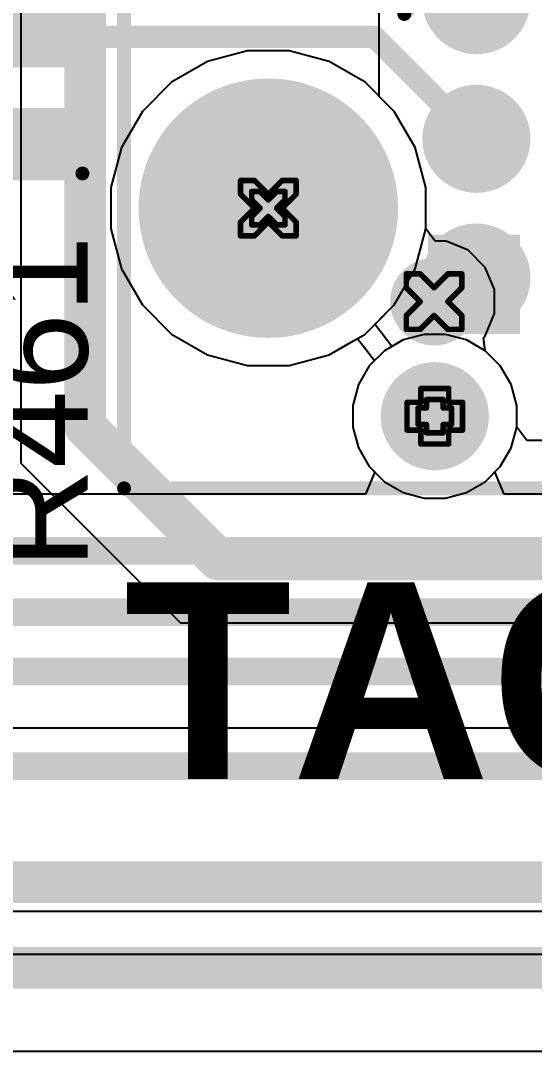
# Model space of a CAD drawing. Header units: inches. Extents: x 0 to 5379, y 0 to 5429.
# Drawn here: x 85.64 to 90.34, y 108.51 to 117.95 of the extents above; entities that cross this region are included whole.
import ezdxf

# ---------------------------------------------------------------- set-up
doc = ezdxf.new("R2010")
doc.units = ezdxf.units.IN
for name, color, linetype in [('Bottom Layer', 5, 'Continuous'), ('Bottom Solder', 6, 'Continuous'), ('Drill Drawing', 1, 'Continuous'), ('GND01', 16, 'Continuous'), ('GND02', 76, 'Continuous'), ('Pad Holes', 156, 'Continuous'), ('PWR', 156, 'Continuous'), ('SIG 01', 90, 'Continuous'), ('Top Layer', 1, 'Continuous'), ('Top Overlay', 2, 'Continuous'), ('Top Paste', 8, 'Continuous'), ('Top Solder', 216, 'Continuous'), ('Via Holes', 16, 'Continuous')]:
    doc.layers.add(name, color=color, linetype=linetype)
doc.styles.add('Arial', font='', dxfattribs={"height": 0.2})
doc.styles.add('Arial_Bold', font='', dxfattribs={"height": 0.2})
doc.styles.get('Arial').set_extended_font_data('Arial')
doc.styles.get('Arial_Bold').set_extended_font_data('Arial', bold=True)

# ---------------------------------------------------------------- blocks, each defined once
blk = doc.blocks.new('R___0402_311')
at = {"layer": 'Top Layer'}
for points in [[(-0.6985, -0.3175), (-0.6985, 0.3175), (-0.2413, 0.3175), (-0.2413, -0.3175)], [(0.2413, -0.3175), (0.2413, 0.3175), (0.6985, 0.3175), (0.6985, -0.3175)]]:
    blk.add_hatch(color=1, dxfattribs=at).paths.add_polyline_path(points)
at = {"layer": 'Top Paste'}
for points in [[(-0.6985, -0.3175), (-0.6985, 0.3175), (-0.2413, 0.3175), (-0.2413, -0.3175)], [(0.2413, -0.3175), (0.2413, 0.3175), (0.6985, 0.3175), (0.6985, -0.3175)]]:
    blk.add_hatch(color=8, dxfattribs=at).paths.add_polyline_path(points)
at = {"layer": 'Top Solder'}
for points in [[(-0.7535, -0.3725), (-0.7535, 0.3725), (-0.1863, 0.3725), (-0.1863, -0.3725)], [(0.1863, -0.3725), (0.1863, 0.3725), (0.7535, 0.3725), (0.7535, -0.3725)]]:
    blk.add_hatch(color=216, dxfattribs=at).paths.add_polyline_path(points)
at = {"layer": 'Top Overlay'}
for points in [[(0.7874, 0.4064, 0.127, 0.127, 0), (-0.7874, 0.4064, 0.127, 0.127, 0)], [(-0.7874, -0.4064, 0.127, 0.127, 0), (-0.7874, 0.4064, 0.127, 0.127, 0)], [(0.7874, -0.4064, 0.127, 0.127, 0), (0.7874, 0.4064, 0.127, 0.127, 0)], [(0.7874, -0.4064, 0.127, 0.127, 0), (-0.7874, -0.4064, 0.127, 0.127, 0)], [(0.8128, -0.4318, 0.00323, 0.00323, 0), (-0.8128, -0.4318, 0.00323, 0.00323, 0)]]:
    blk.add_lwpolyline(points, format="xyseb", dxfattribs=at)
for points in [[(-0.8191, 0.4064, 0.0635, 0.0635, 1), (-0.7556, 0.4064, 0.0635, 0.0635, 1)], [(-0.8191, 0.4064, 0.0635, 0.0635, 1), (-0.7556, 0.4064, 0.0635, 0.0635, 1)], [(0.7556, 0.4064, 0.0635, 0.0635, 1), (0.8191, 0.4064, 0.0635, 0.0635, 1)], [(0.7556, 0.4064, 0.0635, 0.0635, 1), (0.8191, 0.4064, 0.0635, 0.0635, 1)], [(-0.8191, -0.4064, 0.0635, 0.0635, 1), (-0.7556, -0.4064, 0.0635, 0.0635, 1)], [(-0.8191, -0.4064, 0.0635, 0.0635, 1), (-0.7556, -0.4064, 0.0635, 0.0635, 1)], [(0.7556, -0.4064, 0.0635, 0.0635, 1), (0.8191, -0.4064, 0.0635, 0.0635, 1)], [(0.7556, -0.4064, 0.0635, 0.0635, 1), (0.8191, -0.4064, 0.0635, 0.0635, 1)], [(-0.8136, -0.4318, 0.00161, 0.00161, 1), (-0.812, -0.4318, 0.00161, 0.00161, 1)], [(0.812, -0.4318, 0.00161, 0.00161, 1), (0.8136, -0.4318, 0.00161, 0.00161, 1)]]:
    blk.add_lwpolyline(points, format="xyseb", close=True, dxfattribs=at)
blk = doc.blocks.new('TC2030_IDC__800')
at = {"layer": 'Bottom Solder'}
h = blk.add_hatch(color=6, dxfattribs=at)
edge = h.paths.add_edge_path()
edge.add_arc((-2.54, 2.54), 0.1016, 0, 360)
h = blk.add_hatch(color=6, dxfattribs=at)
edge = h.paths.add_edge_path()
edge.add_arc((0.635, 2.54), 0.1016, 0, 360)
h = blk.add_hatch(color=6, dxfattribs=at)
edge = h.paths.add_edge_path()
edge.add_arc((2.54, 1.016), 0.1016, 0, 360)
h = blk.add_hatch(color=6, dxfattribs=at)
edge = h.paths.add_edge_path()
edge.add_arc((-2.54, 0), 0.1016, 0, 360)
h = blk.add_hatch(color=6, dxfattribs=at)
edge = h.paths.add_edge_path()
edge.add_arc((2.54, -1.016), 0.1016, 0, 360)
h = blk.add_hatch(color=6, dxfattribs=at)
edge = h.paths.add_edge_path()
edge.add_arc((-2.54, -2.54), 0.1016, 0, 360)
h = blk.add_hatch(color=6, dxfattribs=at)
edge = h.paths.add_edge_path()
edge.add_arc((0.635, -2.54), 0.1016, 0, 360)
at = {"layer": 'Pad Holes'}
h = blk.add_hatch(color=7, dxfattribs=at)
edge = h.paths.add_edge_path()
edge.add_arc((-2.54, 2.54), 1.1875, 0, 360)
h = blk.add_hatch(color=7, dxfattribs=at)
edge = h.paths.add_edge_path()
edge.add_arc((0.635, 2.54), 1.1875, 0, 360)
h = blk.add_hatch(color=7, dxfattribs=at)
edge = h.paths.add_edge_path()
edge.add_arc((2.54, 1.016), 0.4955, 0, 360)
h = blk.add_hatch(color=7, dxfattribs=at)
edge = h.paths.add_edge_path()
edge.add_arc((-2.54, 0), 0.4955, 0, 360)
h = blk.add_hatch(color=7, dxfattribs=at)
edge = h.paths.add_edge_path()
edge.add_arc((2.54, -1.016), 0.4955, 0, 360)
h = blk.add_hatch(color=7, dxfattribs=at)
edge = h.paths.add_edge_path()
edge.add_arc((-2.54, -2.54), 1.1875, 0, 360)
h = blk.add_hatch(color=7, dxfattribs=at)
edge = h.paths.add_edge_path()
edge.add_arc((0.635, -2.54), 1.1875, 0, 360)
at = {"layer": 'Top Layer'}
h = blk.add_hatch(color=1, dxfattribs=at)
edge = h.paths.add_edge_path()
edge.add_arc((-1.27, 0.635), 0.3935, 0, 360)
h = blk.add_hatch(color=1, dxfattribs=at)
edge = h.paths.add_edge_path()
edge.add_arc((0, 0.635), 0.3935, 0, 360)
h = blk.add_hatch(color=1, dxfattribs=at)
edge = h.paths.add_edge_path()
edge.add_arc((1.27, 0.635), 0.3935, 0, 360)
h = blk.add_hatch(color=1, dxfattribs=at)
edge = h.paths.add_edge_path()
edge.add_arc((-1.27, -0.635), 0.3935, 0, 360)
h = blk.add_hatch(color=1, dxfattribs=at)
edge = h.paths.add_edge_path()
edge.add_arc((-1.27, -0.635), 0.3935, 0, 360)
h = blk.add_hatch(color=1, dxfattribs=at)
edge = h.paths.add_edge_path()
edge.add_arc((0, -0.635), 0.3935, 0, 360)
h = blk.add_hatch(color=1, dxfattribs=at)
edge = h.paths.add_edge_path()
edge.add_arc((1.27, -0.635), 0.3935, 0, 360)
at = {"layer": 'Top Paste'}
h = blk.add_hatch(color=8, dxfattribs=at)
edge = h.paths.add_edge_path()
edge.add_arc((-1.27, 0.635), 0.3935, 0, 360)
h = blk.add_hatch(color=8, dxfattribs=at)
edge = h.paths.add_edge_path()
edge.add_arc((0, 0.635), 0.3935, 0, 360)
h = blk.add_hatch(color=8, dxfattribs=at)
edge = h.paths.add_edge_path()
edge.add_arc((1.27, 0.635), 0.3935, 0, 360)
h = blk.add_hatch(color=8, dxfattribs=at)
edge = h.paths.add_edge_path()
edge.add_arc((-1.27, -0.635), 0.3935, 0, 360)
h = blk.add_hatch(color=8, dxfattribs=at)
edge = h.paths.add_edge_path()
edge.add_arc((-1.27, -0.635), 0.3935, 0, 360)
h = blk.add_hatch(color=8, dxfattribs=at)
edge = h.paths.add_edge_path()
edge.add_arc((0, -0.635), 0.3935, 0, 360)
h = blk.add_hatch(color=8, dxfattribs=at)
edge = h.paths.add_edge_path()
edge.add_arc((1.27, -0.635), 0.3935, 0, 360)
at = {"layer": 'Top Solder'}
h = blk.add_hatch(color=216, dxfattribs=at)
edge = h.paths.add_edge_path()
edge.add_arc((-2.54, 2.54), 0.1016, 0, 360)
h = blk.add_hatch(color=216, dxfattribs=at)
edge = h.paths.add_edge_path()
edge.add_arc((0.635, 2.54), 0.1016, 0, 360)
h = blk.add_hatch(color=216, dxfattribs=at)
edge = h.paths.add_edge_path()
edge.add_arc((-1.27, 0.635), 0.4951, 0, 360)
h = blk.add_hatch(color=216, dxfattribs=at)
edge = h.paths.add_edge_path()
edge.add_arc((0, 0.635), 0.4951, 0, 360)
h = blk.add_hatch(color=216, dxfattribs=at)
edge = h.paths.add_edge_path()
edge.add_arc((1.27, 0.635), 0.4951, 0, 360)
h = blk.add_hatch(color=216, dxfattribs=at)
edge = h.paths.add_edge_path()
edge.add_arc((2.54, 1.016), 0.1016, 0, 360)
h = blk.add_hatch(color=216, dxfattribs=at)
edge = h.paths.add_edge_path()
edge.add_arc((-2.54, 0), 0.1016, 0, 360)
h = blk.add_hatch(color=216, dxfattribs=at)
edge = h.paths.add_edge_path()
edge.add_arc((-1.27, -0.635), 0.4951, 0, 360)
h = blk.add_hatch(color=216, dxfattribs=at)
edge = h.paths.add_edge_path()
edge.add_arc((-1.27, -0.635), 0.4951, 0, 360)
h = blk.add_hatch(color=216, dxfattribs=at)
edge = h.paths.add_edge_path()
edge.add_arc((0, -0.635), 0.4951, 0, 360)
h = blk.add_hatch(color=216, dxfattribs=at)
edge = h.paths.add_edge_path()
edge.add_arc((1.27, -0.635), 0.4951, 0, 360)
h = blk.add_hatch(color=216, dxfattribs=at)
edge = h.paths.add_edge_path()
edge.add_arc((2.54, -1.016), 0.1016, 0, 360)
h = blk.add_hatch(color=216, dxfattribs=at)
edge = h.paths.add_edge_path()
edge.add_arc((-2.54, -2.54), 0.1016, 0, 360)
h = blk.add_hatch(color=216, dxfattribs=at)
edge = h.paths.add_edge_path()
edge.add_arc((0.635, -2.54), 0.1016, 0, 360)
at = {"layer": 'Top Overlay'}
for points in [[(3.2004, 3.8608, 0.127, 0.127, 0), (-3.8608, 3.8608, 0.127, 0.127, 0)], [(-3.8608, -3.8608, 0.127, 0.127, 0), (-3.8608, 3.8608, 0.127, 0.127, 0)], [(3.2004, -3.8608, 0.127, 0.127, 0), (3.2004, 3.8608, 0.127, 0.127, 0)], [(-1.397, -1.2954, 0.127, 0.127, 0), (-1.27, -1.1684, 0.127, 0.127, 0)], [(-1.143, -1.2954, 0.127, 0.127, 0), (-1.27, -1.1684, 0.127, 0.127, 0)], [(-1.143, -1.2954, 0.127, 0.127, 0), (-1.397, -1.2954, 0.127, 0.127, 0)], [(3.2004, -3.8608, 0.127, 0.127, 0), (-3.8608, -3.8608, 0.127, 0.127, 0)]]:
    blk.add_lwpolyline(points, format="xyseb", dxfattribs=at)
for points in [[(-3.89255, 3.8608, 0.0635, 0.0635, 1), (-3.82905, 3.8608, 0.0635, 0.0635, 1)], [(-3.89255, 3.8608, 0.0635, 0.0635, 1), (-3.82905, 3.8608, 0.0635, 0.0635, 1)], [(3.16865, 3.8608, 0.0635, 0.0635, 1), (3.23215, 3.8608, 0.0635, 0.0635, 1)], [(3.16865, 3.8608, 0.0635, 0.0635, 1), (3.23215, 3.8608, 0.0635, 0.0635, 1)], [(-1.30175, -1.1684, 0.0635, 0.0635, 1), (-1.23825, -1.1684, 0.0635, 0.0635, 1)], [(-1.30175, -1.1684, 0.0635, 0.0635, 1), (-1.23825, -1.1684, 0.0635, 0.0635, 1)], [(-1.42875, -1.2954, 0.0635, 0.0635, 1), (-1.36525, -1.2954, 0.0635, 0.0635, 1)], [(-1.42875, -1.2954, 0.0635, 0.0635, 1), (-1.36525, -1.2954, 0.0635, 0.0635, 1)], [(-1.17475, -1.2954, 0.0635, 0.0635, 1), (-1.11125, -1.2954, 0.0635, 0.0635, 1)], [(-1.17475, -1.2954, 0.0635, 0.0635, 1), (-1.11125, -1.2954, 0.0635, 0.0635, 1)], [(-3.89255, -3.8608, 0.0635, 0.0635, 1), (-3.82905, -3.8608, 0.0635, 0.0635, 1)], [(-3.89255, -3.8608, 0.0635, 0.0635, 1), (-3.82905, -3.8608, 0.0635, 0.0635, 1)], [(3.16865, -3.8608, 0.0635, 0.0635, 1), (3.23215, -3.8608, 0.0635, 0.0635, 1)], [(3.16865, -3.8608, 0.0635, 0.0635, 1), (3.23215, -3.8608, 0.0635, 0.0635, 1)]]:
    blk.add_lwpolyline(points, format="xyseb", close=True, dxfattribs=at)

msp = doc.modelspace()

# ---------------------------------------------------------------- hatches: boundary and pattern name
at = {"layer": 'Bottom Layer'}
h = msp.add_hatch(color=5, dxfattribs=at)
edge = h.paths.add_edge_path()
edge.add_arc((89.4261, 115.3777), 0.3, 0, 360)
at = {"layer": 'Bottom Solder'}
h = msp.add_hatch(color=6, dxfattribs=at)
edge = h.paths.add_edge_path()
edge.add_arc((89.4261, 115.3777), 0.4016, 0, 360)
at = {"layer": 'GND01'}
h = msp.add_hatch(color=16, dxfattribs=at)
edge = h.paths.add_edge_path()
edge.add_arc((89.4261, 115.3777), 0.3, 0, 360)
at = {"layer": 'GND02'}
h = msp.add_hatch(color=76, dxfattribs=at)
edge = h.paths.add_edge_path()
edge.add_arc((89.4261, 115.3777), 0.3, 0, 360)
at = {"layer": 'PWR'}
h = msp.add_hatch(color=156, dxfattribs=at)
edge = h.paths.add_edge_path()
edge.add_arc((89.4261, 115.3777), 0.3, 0, 360)
at = {"layer": 'SIG 01'}
h = msp.add_hatch(color=90, dxfattribs=at)
edge = h.paths.add_edge_path()
edge.add_arc((89.4261, 115.3777), 0.3, 0, 360)
at = {"layer": 'Top Layer'}
msp.add_hatch(color=1, dxfattribs=at).paths.add_polyline_path([(90.2135, 115.9918), (89.3707, 115.9918), (89.3707, 115.0824), (90.2135, 115.0824)])
h = msp.add_hatch(color=1, dxfattribs=at)
edge = h.paths.add_edge_path()
edge.add_arc((89.4261, 115.3777), 0.3, 0, 360)
at = {"layer": 'Top Solder'}
h = msp.add_hatch(color=216, dxfattribs=at)
edge = h.paths.add_edge_path()
edge.add_arc((89.4261, 115.3777), 0.4016, 0, 360)
at = {"layer": 'Via Holes'}
h = msp.add_hatch(color=7, dxfattribs=at)
edge = h.paths.add_edge_path()
edge.add_arc((89.4261, 115.3777), 0.15, 0, 360)

# ---------------------------------------------------------------- linework, layer by layer
at = {"layer": 'Bottom Layer'}
for p, q in [((87.7195, 117.6748), (87.3529, 117.5765)), ((88.099, 117.6748), (87.7195, 117.6748)), ((88.4656, 117.5765), (88.099, 117.6748)), ((87.3529, 117.5765), (87.0241, 117.3867)), ((88.7943, 117.3867), (88.4656, 117.5765)), ((87.0241, 117.3867), (86.7558, 117.1184)), ((89.0627, 117.1184), (88.7943, 117.3867)), ((86.7558, 117.1184), (86.566, 116.7897)), ((89.2525, 116.7897), (89.0627, 117.1184)), ((86.566, 116.7897), (86.4677, 116.423)), ((89.3507, 116.423), (89.2525, 116.7897)), ((86.4677, 116.423), (86.4677, 116.0435)), ((89.3507, 116.0435), (89.3507, 116.423)), ((86.4677, 116.0435), (86.566, 115.6769)), ((89.2525, 115.6769), (89.3507, 116.0435)), ((86.566, 115.6769), (86.7558, 115.3482)), ((89.0627, 115.3482), (89.2525, 115.6769)), ((86.7558, 115.3482), (87.0241, 115.0798)), ((88.7943, 115.0798), (89.0627, 115.3482)), ((87.0241, 115.0798), (87.3529, 114.89)), ((88.4656, 114.89), (88.7943, 115.0798)), ((89.3346, 115.0778), (89.144, 115.0267)), ((89.5319, 115.0778), (89.3346, 115.0778)), ((89.7225, 115.0267), (89.5319, 115.0778)), ((89.144, 115.0267), (88.973, 114.928)), ((89.8934, 114.928), (89.7225, 115.0267)), ((87.3529, 114.89), (87.7195, 114.7918)), ((88.099, 114.7918), (88.4656, 114.89)), ((88.973, 114.928), (88.8335, 114.7885)), ((90.033, 114.7885), (89.8934, 114.928)), ((87.7195, 114.7918), (88.099, 114.7918)), ((88.8335, 114.7885), (88.7348, 114.6176)), ((90.1317, 114.6176), (90.033, 114.7885)), ((88.7348, 114.6176), (88.6837, 114.4269)), ((90.1827, 114.4269), (90.1317, 114.6176)), ((88.6837, 114.4269), (88.6837, 114.2296)), ((90.1827, 114.2296), (90.1827, 114.4269)), ((88.6837, 114.2296), (88.7348, 114.039)), ((90.1317, 114.039), (90.1827, 114.2296)), ((88.7348, 114.039), (88.8335, 113.8681)), ((90.033, 113.8681), (90.1317, 114.039)), ((88.8335, 113.8681), (88.973, 113.7285)), ((89.8934, 113.7285), (90.033, 113.8681)), ((88.973, 113.7285), (89.144, 113.6298)), ((89.7225, 113.6298), (89.8934, 113.7285)), ((89.144, 113.6298), (89.3346, 113.5788)), ((89.3346, 113.5788), (89.5319, 113.5788)), ((89.5319, 113.5788), (89.7225, 113.6298))]:
    msp.add_line(p, q, dxfattribs=at)
at = {"layer": 'Drill Drawing'}
for points in [[(87.6552, 116.3603, 0.0508, 0.0508, 0), (87.6552, 116.4873, 0.0508, 0.0508, 0)], [(87.6552, 116.4873, 0.0508, 0.0508, 0), (87.7822, 116.4873, 0.0508, 0.0508, 0)], [(87.7822, 116.4873, 0.0508, 0.0508, 0), (87.9092, 116.3603, 0.0508, 0.0508, 0)], [(87.9092, 116.3603, 0.0508, 0.0508, 0), (88.0362, 116.4873, 0.0508, 0.0508, 0)], [(88.0362, 116.4873, 0.0508, 0.0508, 0), (88.1632, 116.4873, 0.0508, 0.0508, 0)], [(88.1632, 116.3603, 0.0508, 0.0508, 0), (88.1632, 116.4873, 0.0508, 0.0508, 0)], [(87.6552, 116.3603, 0.0508, 0.0508, 0), (87.7822, 116.2333, 0.0508, 0.0508, 0)], [(87.7568, 116.3095, 0.0508, 0.0508, 0), (87.7568, 116.3857, 0.0508, 0.0508, 0)], [(87.7568, 116.3857, 0.0508, 0.0508, 0), (87.833, 116.3857, 0.0508, 0.0508, 0)], [(87.833, 116.3857, 0.0508, 0.0508, 0), (87.9092, 116.3095, 0.0508, 0.0508, 0)], [(87.9092, 116.3095, 0.0508, 0.0508, 0), (87.9854, 116.3857, 0.0508, 0.0508, 0)], [(87.9854, 116.3857, 0.0508, 0.0508, 0), (88.0616, 116.3857, 0.0508, 0.0508, 0)], [(88.0362, 116.2333, 0.0508, 0.0508, 0), (88.1632, 116.3603, 0.0508, 0.0508, 0)], [(88.0616, 116.3095, 0.0508, 0.0508, 0), (88.0616, 116.3857, 0.0508, 0.0508, 0)], [(87.7568, 116.3095, 0.0508, 0.0508, 0), (87.833, 116.2333, 0.0508, 0.0508, 0)], [(87.9854, 116.2333, 0.0508, 0.0508, 0), (88.0616, 116.3095, 0.0508, 0.0508, 0)], [(87.6552, 116.1063, 0.0508, 0.0508, 0), (87.7822, 116.2333, 0.0508, 0.0508, 0)], [(87.7568, 116.1571, 0.0508, 0.0508, 0), (87.833, 116.2333, 0.0508, 0.0508, 0)], [(87.9854, 116.2333, 0.0508, 0.0508, 0), (88.0616, 116.1571, 0.0508, 0.0508, 0)], [(88.0362, 116.2333, 0.0508, 0.0508, 0), (88.1632, 116.1063, 0.0508, 0.0508, 0)], [(87.6552, 115.9793, 0.0508, 0.0508, 0), (87.6552, 116.1063, 0.0508, 0.0508, 0)], [(87.7568, 116.0809, 0.0508, 0.0508, 0), (87.7568, 116.1571, 0.0508, 0.0508, 0)], [(87.7568, 116.0809, 0.0508, 0.0508, 0), (87.833, 116.0809, 0.0508, 0.0508, 0)], [(87.7822, 115.9793, 0.0508, 0.0508, 0), (87.9092, 116.1063, 0.0508, 0.0508, 0)], [(87.833, 116.0809, 0.0508, 0.0508, 0), (87.9092, 116.1571, 0.0508, 0.0508, 0)], [(87.9092, 116.1571, 0.0508, 0.0508, 0), (87.9854, 116.0809, 0.0508, 0.0508, 0)], [(87.9092, 116.1063, 0.0508, 0.0508, 0), (88.0362, 115.9793, 0.0508, 0.0508, 0)], [(87.9854, 116.0809, 0.0508, 0.0508, 0), (88.0616, 116.0809, 0.0508, 0.0508, 0)], [(88.0616, 116.0809, 0.0508, 0.0508, 0), (88.0616, 116.1571, 0.0508, 0.0508, 0)], [(88.1632, 115.9793, 0.0508, 0.0508, 0), (88.1632, 116.1063, 0.0508, 0.0508, 0)], [(87.6552, 115.9793, 0.0508, 0.0508, 0), (87.7822, 115.9793, 0.0508, 0.0508, 0)], [(88.0362, 115.9793, 0.0508, 0.0508, 0), (88.1632, 115.9793, 0.0508, 0.0508, 0)], [(89.1721, 115.5047, 0.0508, 0.0508, 0), (89.1721, 115.6317, 0.0508, 0.0508, 0)], [(89.1721, 115.6317, 0.0508, 0.0508, 0), (89.2991, 115.6317, 0.0508, 0.0508, 0)], [(89.2991, 115.6317, 0.0508, 0.0508, 0), (89.4261, 115.5047, 0.0508, 0.0508, 0)], [(89.4261, 115.5047, 0.0508, 0.0508, 0), (89.5531, 115.6317, 0.0508, 0.0508, 0)], [(89.5531, 115.6317, 0.0508, 0.0508, 0), (89.6801, 115.6317, 0.0508, 0.0508, 0)], [(89.6801, 115.5047, 0.0508, 0.0508, 0), (89.6801, 115.6317, 0.0508, 0.0508, 0)], [(89.1721, 115.5047, 0.0508, 0.0508, 0), (89.2991, 115.3777, 0.0508, 0.0508, 0)], [(89.5531, 115.3777, 0.0508, 0.0508, 0), (89.6801, 115.5047, 0.0508, 0.0508, 0)], [(89.1721, 115.2507, 0.0508, 0.0508, 0), (89.2991, 115.3777, 0.0508, 0.0508, 0)], [(89.5531, 115.3777, 0.0508, 0.0508, 0), (89.6801, 115.2507, 0.0508, 0.0508, 0)], [(89.1721, 115.1237, 0.0508, 0.0508, 0), (89.1721, 115.2507, 0.0508, 0.0508, 0)], [(89.2991, 115.1237, 0.0508, 0.0508, 0), (89.4261, 115.2507, 0.0508, 0.0508, 0)], [(89.4261, 115.2507, 0.0508, 0.0508, 0), (89.5531, 115.1237, 0.0508, 0.0508, 0)], [(89.6801, 115.1237, 0.0508, 0.0508, 0), (89.6801, 115.2507, 0.0508, 0.0508, 0)], [(89.1721, 115.1237, 0.0508, 0.0508, 0), (89.2991, 115.1237, 0.0508, 0.0508, 0)], [(89.5531, 115.1237, 0.0508, 0.0508, 0), (89.6801, 115.1237, 0.0508, 0.0508, 0)], [(89.3062, 114.4553, 0.0508, 0.0508, 0), (89.3062, 114.5823, 0.0508, 0.0508, 0)], [(89.3062, 114.5823, 0.0508, 0.0508, 0), (89.5602, 114.5823, 0.0508, 0.0508, 0)], [(89.5602, 114.4553, 0.0508, 0.0508, 0), (89.5602, 114.5823, 0.0508, 0.0508, 0)], [(89.357, 114.4045, 0.0508, 0.0508, 0), (89.357, 114.4807, 0.0508, 0.0508, 0)], [(89.357, 114.4807, 0.0508, 0.0508, 0), (89.5094, 114.4807, 0.0508, 0.0508, 0)], [(89.5094, 114.4045, 0.0508, 0.0508, 0), (89.5094, 114.4807, 0.0508, 0.0508, 0)], [(89.1792, 114.2013, 0.0508, 0.0508, 0), (89.1792, 114.4553, 0.0508, 0.0508, 0)], [(89.1792, 114.4553, 0.0508, 0.0508, 0), (89.3062, 114.4553, 0.0508, 0.0508, 0)], [(89.2808, 114.2521, 0.0508, 0.0508, 0), (89.2808, 114.4045, 0.0508, 0.0508, 0)], [(89.2808, 114.4045, 0.0508, 0.0508, 0), (89.357, 114.4045, 0.0508, 0.0508, 0)], [(89.5094, 114.4045, 0.0508, 0.0508, 0), (89.5856, 114.4045, 0.0508, 0.0508, 0)], [(89.5602, 114.4553, 0.0508, 0.0508, 0), (89.6872, 114.4553, 0.0508, 0.0508, 0)], [(89.5856, 114.2521, 0.0508, 0.0508, 0), (89.5856, 114.4045, 0.0508, 0.0508, 0)], [(89.6872, 114.2013, 0.0508, 0.0508, 0), (89.6872, 114.4553, 0.0508, 0.0508, 0)], [(89.1792, 114.2013, 0.0508, 0.0508, 0), (89.3062, 114.2013, 0.0508, 0.0508, 0)], [(89.2808, 114.2521, 0.0508, 0.0508, 0), (89.357, 114.2521, 0.0508, 0.0508, 0)], [(89.3062, 114.0743, 0.0508, 0.0508, 0), (89.3062, 114.2013, 0.0508, 0.0508, 0)], [(89.357, 114.1759, 0.0508, 0.0508, 0), (89.357, 114.2521, 0.0508, 0.0508, 0)], [(89.5094, 114.2521, 0.0508, 0.0508, 0), (89.5856, 114.2521, 0.0508, 0.0508, 0)], [(89.5094, 114.1759, 0.0508, 0.0508, 0), (89.5094, 114.2521, 0.0508, 0.0508, 0)], [(89.5602, 114.2013, 0.0508, 0.0508, 0), (89.6872, 114.2013, 0.0508, 0.0508, 0)], [(89.5602, 114.0743, 0.0508, 0.0508, 0), (89.5602, 114.2013, 0.0508, 0.0508, 0)], [(89.357, 114.1759, 0.0508, 0.0508, 0), (89.5094, 114.1759, 0.0508, 0.0508, 0)], [(89.3062, 114.0743, 0.0508, 0.0508, 0), (89.5602, 114.0743, 0.0508, 0.0508, 0)]]:
    msp.add_lwpolyline(points, format="xyseb", dxfattribs=at)
for points in [[(87.6425, 116.4873, 0.0254, 0.0254, 1), (87.6679, 116.4873, 0.0254, 0.0254, 1)], [(87.6425, 116.4873, 0.0254, 0.0254, 1), (87.6679, 116.4873, 0.0254, 0.0254, 1)], [(87.7695, 116.4873, 0.0254, 0.0254, 1), (87.7949, 116.4873, 0.0254, 0.0254, 1)], [(87.7695, 116.4873, 0.0254, 0.0254, 1), (87.7949, 116.4873, 0.0254, 0.0254, 1)], [(88.0235, 116.4873, 0.0254, 0.0254, 1), (88.0489, 116.4873, 0.0254, 0.0254, 1)], [(88.0235, 116.4873, 0.0254, 0.0254, 1), (88.0489, 116.4873, 0.0254, 0.0254, 1)], [(88.1505, 116.4873, 0.0254, 0.0254, 1), (88.1759, 116.4873, 0.0254, 0.0254, 1)], [(88.1505, 116.4873, 0.0254, 0.0254, 1), (88.1759, 116.4873, 0.0254, 0.0254, 1)], [(87.6425, 116.3603, 0.0254, 0.0254, 1), (87.6679, 116.3603, 0.0254, 0.0254, 1)], [(87.6425, 116.3603, 0.0254, 0.0254, 1), (87.6679, 116.3603, 0.0254, 0.0254, 1)], [(87.7441, 116.3857, 0.0254, 0.0254, 1), (87.7695, 116.3857, 0.0254, 0.0254, 1)], [(87.7441, 116.3857, 0.0254, 0.0254, 1), (87.7695, 116.3857, 0.0254, 0.0254, 1)], [(87.8203, 116.3857, 0.0254, 0.0254, 1), (87.8457, 116.3857, 0.0254, 0.0254, 1)], [(87.8203, 116.3857, 0.0254, 0.0254, 1), (87.8457, 116.3857, 0.0254, 0.0254, 1)], [(87.8965, 116.3603, 0.0254, 0.0254, 1), (87.9219, 116.3603, 0.0254, 0.0254, 1)], [(87.8965, 116.3603, 0.0254, 0.0254, 1), (87.9219, 116.3603, 0.0254, 0.0254, 1)], [(87.9727, 116.3857, 0.0254, 0.0254, 1), (87.9981, 116.3857, 0.0254, 0.0254, 1)], [(87.9727, 116.3857, 0.0254, 0.0254, 1), (87.9981, 116.3857, 0.0254, 0.0254, 1)], [(88.0489, 116.3857, 0.0254, 0.0254, 1), (88.0743, 116.3857, 0.0254, 0.0254, 1)], [(88.0489, 116.3857, 0.0254, 0.0254, 1), (88.0743, 116.3857, 0.0254, 0.0254, 1)], [(88.1505, 116.3603, 0.0254, 0.0254, 1), (88.1759, 116.3603, 0.0254, 0.0254, 1)], [(88.1505, 116.3603, 0.0254, 0.0254, 1), (88.1759, 116.3603, 0.0254, 0.0254, 1)], [(87.7441, 116.3095, 0.0254, 0.0254, 1), (87.7695, 116.3095, 0.0254, 0.0254, 1)], [(87.7441, 116.3095, 0.0254, 0.0254, 1), (87.7695, 116.3095, 0.0254, 0.0254, 1)], [(87.8965, 116.3095, 0.0254, 0.0254, 1), (87.9219, 116.3095, 0.0254, 0.0254, 1)], [(87.8965, 116.3095, 0.0254, 0.0254, 1), (87.9219, 116.3095, 0.0254, 0.0254, 1)], [(88.0489, 116.3095, 0.0254, 0.0254, 1), (88.0743, 116.3095, 0.0254, 0.0254, 1)], [(88.0489, 116.3095, 0.0254, 0.0254, 1), (88.0743, 116.3095, 0.0254, 0.0254, 1)], [(87.7695, 116.2333, 0.0254, 0.0254, 1), (87.7949, 116.2333, 0.0254, 0.0254, 1)], [(87.7695, 116.2333, 0.0254, 0.0254, 1), (87.7949, 116.2333, 0.0254, 0.0254, 1)], [(87.8203, 116.2333, 0.0254, 0.0254, 1), (87.8457, 116.2333, 0.0254, 0.0254, 1)], [(87.8203, 116.2333, 0.0254, 0.0254, 1), (87.8457, 116.2333, 0.0254, 0.0254, 1)], [(87.9727, 116.2333, 0.0254, 0.0254, 1), (87.9981, 116.2333, 0.0254, 0.0254, 1)], [(87.9727, 116.2333, 0.0254, 0.0254, 1), (87.9981, 116.2333, 0.0254, 0.0254, 1)], [(88.0235, 116.2333, 0.0254, 0.0254, 1), (88.0489, 116.2333, 0.0254, 0.0254, 1)], [(88.0235, 116.2333, 0.0254, 0.0254, 1), (88.0489, 116.2333, 0.0254, 0.0254, 1)], [(87.6425, 116.1063, 0.0254, 0.0254, 1), (87.6679, 116.1063, 0.0254, 0.0254, 1)], [(87.6425, 116.1063, 0.0254, 0.0254, 1), (87.6679, 116.1063, 0.0254, 0.0254, 1)], [(87.7441, 116.1571, 0.0254, 0.0254, 1), (87.7695, 116.1571, 0.0254, 0.0254, 1)], [(87.7441, 116.1571, 0.0254, 0.0254, 1), (87.7695, 116.1571, 0.0254, 0.0254, 1)], [(87.7441, 116.0809, 0.0254, 0.0254, 1), (87.7695, 116.0809, 0.0254, 0.0254, 1)], [(87.7441, 116.0809, 0.0254, 0.0254, 1), (87.7695, 116.0809, 0.0254, 0.0254, 1)], [(87.8203, 116.0809, 0.0254, 0.0254, 1), (87.8457, 116.0809, 0.0254, 0.0254, 1)], [(87.8203, 116.0809, 0.0254, 0.0254, 1), (87.8457, 116.0809, 0.0254, 0.0254, 1)], [(87.8965, 116.1571, 0.0254, 0.0254, 1), (87.9219, 116.1571, 0.0254, 0.0254, 1)], [(87.8965, 116.1571, 0.0254, 0.0254, 1), (87.9219, 116.1571, 0.0254, 0.0254, 1)], [(87.8965, 116.1063, 0.0254, 0.0254, 1), (87.9219, 116.1063, 0.0254, 0.0254, 1)], [(87.8965, 116.1063, 0.0254, 0.0254, 1), (87.9219, 116.1063, 0.0254, 0.0254, 1)], [(87.9727, 116.0809, 0.0254, 0.0254, 1), (87.9981, 116.0809, 0.0254, 0.0254, 1)], [(87.9727, 116.0809, 0.0254, 0.0254, 1), (87.9981, 116.0809, 0.0254, 0.0254, 1)], [(88.0489, 116.1571, 0.0254, 0.0254, 1), (88.0743, 116.1571, 0.0254, 0.0254, 1)], [(88.0489, 116.1571, 0.0254, 0.0254, 1), (88.0743, 116.1571, 0.0254, 0.0254, 1)], [(88.0489, 116.0809, 0.0254, 0.0254, 1), (88.0743, 116.0809, 0.0254, 0.0254, 1)], [(88.0489, 116.0809, 0.0254, 0.0254, 1), (88.0743, 116.0809, 0.0254, 0.0254, 1)], [(88.1505, 116.1063, 0.0254, 0.0254, 1), (88.1759, 116.1063, 0.0254, 0.0254, 1)], [(88.1505, 116.1063, 0.0254, 0.0254, 1), (88.1759, 116.1063, 0.0254, 0.0254, 1)], [(87.6425, 115.9793, 0.0254, 0.0254, 1), (87.6679, 115.9793, 0.0254, 0.0254, 1)], [(87.6425, 115.9793, 0.0254, 0.0254, 1), (87.6679, 115.9793, 0.0254, 0.0254, 1)], [(87.7695, 115.9793, 0.0254, 0.0254, 1), (87.7949, 115.9793, 0.0254, 0.0254, 1)], [(87.7695, 115.9793, 0.0254, 0.0254, 1), (87.7949, 115.9793, 0.0254, 0.0254, 1)], [(88.0235, 115.9793, 0.0254, 0.0254, 1), (88.0489, 115.9793, 0.0254, 0.0254, 1)], [(88.0235, 115.9793, 0.0254, 0.0254, 1), (88.0489, 115.9793, 0.0254, 0.0254, 1)], [(88.1505, 115.9793, 0.0254, 0.0254, 1), (88.1759, 115.9793, 0.0254, 0.0254, 1)], [(88.1505, 115.9793, 0.0254, 0.0254, 1), (88.1759, 115.9793, 0.0254, 0.0254, 1)], [(89.1594, 115.6317, 0.0254, 0.0254, 1), (89.1848, 115.6317, 0.0254, 0.0254, 1)], [(89.1594, 115.6317, 0.0254, 0.0254, 1), (89.1848, 115.6317, 0.0254, 0.0254, 1)], [(89.2864, 115.6317, 0.0254, 0.0254, 1), (89.3118, 115.6317, 0.0254, 0.0254, 1)], [(89.2864, 115.6317, 0.0254, 0.0254, 1), (89.3118, 115.6317, 0.0254, 0.0254, 1)], [(89.5404, 115.6317, 0.0254, 0.0254, 1), (89.5658, 115.6317, 0.0254, 0.0254, 1)], [(89.5404, 115.6317, 0.0254, 0.0254, 1), (89.5658, 115.6317, 0.0254, 0.0254, 1)], [(89.6674, 115.6317, 0.0254, 0.0254, 1), (89.6928, 115.6317, 0.0254, 0.0254, 1)], [(89.6674, 115.6317, 0.0254, 0.0254, 1), (89.6928, 115.6317, 0.0254, 0.0254, 1)], [(89.1594, 115.5047, 0.0254, 0.0254, 1), (89.1848, 115.5047, 0.0254, 0.0254, 1)], [(89.1594, 115.5047, 0.0254, 0.0254, 1), (89.1848, 115.5047, 0.0254, 0.0254, 1)], [(89.4134, 115.5047, 0.0254, 0.0254, 1), (89.4388, 115.5047, 0.0254, 0.0254, 1)], [(89.4134, 115.5047, 0.0254, 0.0254, 1), (89.4388, 115.5047, 0.0254, 0.0254, 1)], [(89.6674, 115.5047, 0.0254, 0.0254, 1), (89.6928, 115.5047, 0.0254, 0.0254, 1)], [(89.6674, 115.5047, 0.0254, 0.0254, 1), (89.6928, 115.5047, 0.0254, 0.0254, 1)], [(89.2864, 115.3777, 0.0254, 0.0254, 1), (89.3118, 115.3777, 0.0254, 0.0254, 1)], [(89.2864, 115.3777, 0.0254, 0.0254, 1), (89.3118, 115.3777, 0.0254, 0.0254, 1)], [(89.5404, 115.3777, 0.0254, 0.0254, 1), (89.5658, 115.3777, 0.0254, 0.0254, 1)], [(89.5404, 115.3777, 0.0254, 0.0254, 1), (89.5658, 115.3777, 0.0254, 0.0254, 1)], [(89.1594, 115.2507, 0.0254, 0.0254, 1), (89.1848, 115.2507, 0.0254, 0.0254, 1)], [(89.1594, 115.2507, 0.0254, 0.0254, 1), (89.1848, 115.2507, 0.0254, 0.0254, 1)], [(89.4134, 115.2507, 0.0254, 0.0254, 1), (89.4388, 115.2507, 0.0254, 0.0254, 1)], [(89.4134, 115.2507, 0.0254, 0.0254, 1), (89.4388, 115.2507, 0.0254, 0.0254, 1)], [(89.6674, 115.2507, 0.0254, 0.0254, 1), (89.6928, 115.2507, 0.0254, 0.0254, 1)], [(89.6674, 115.2507, 0.0254, 0.0254, 1), (89.6928, 115.2507, 0.0254, 0.0254, 1)], [(89.1594, 115.1237, 0.0254, 0.0254, 1), (89.1848, 115.1237, 0.0254, 0.0254, 1)], [(89.1594, 115.1237, 0.0254, 0.0254, 1), (89.1848, 115.1237, 0.0254, 0.0254, 1)], [(89.2864, 115.1237, 0.0254, 0.0254, 1), (89.3118, 115.1237, 0.0254, 0.0254, 1)], [(89.2864, 115.1237, 0.0254, 0.0254, 1), (89.3118, 115.1237, 0.0254, 0.0254, 1)], [(89.5404, 115.1237, 0.0254, 0.0254, 1), (89.5658, 115.1237, 0.0254, 0.0254, 1)], [(89.5404, 115.1237, 0.0254, 0.0254, 1), (89.5658, 115.1237, 0.0254, 0.0254, 1)], [(89.6674, 115.1237, 0.0254, 0.0254, 1), (89.6928, 115.1237, 0.0254, 0.0254, 1)], [(89.6674, 115.1237, 0.0254, 0.0254, 1), (89.6928, 115.1237, 0.0254, 0.0254, 1)], [(89.2935, 114.5823, 0.0254, 0.0254, 1), (89.3189, 114.5823, 0.0254, 0.0254, 1)], [(89.2935, 114.5823, 0.0254, 0.0254, 1), (89.3189, 114.5823, 0.0254, 0.0254, 1)], [(89.5475, 114.5823, 0.0254, 0.0254, 1), (89.5729, 114.5823, 0.0254, 0.0254, 1)], [(89.5475, 114.5823, 0.0254, 0.0254, 1), (89.5729, 114.5823, 0.0254, 0.0254, 1)], [(89.3443, 114.4807, 0.0254, 0.0254, 1), (89.3697, 114.4807, 0.0254, 0.0254, 1)], [(89.3443, 114.4807, 0.0254, 0.0254, 1), (89.3697, 114.4807, 0.0254, 0.0254, 1)], [(89.4967, 114.4807, 0.0254, 0.0254, 1), (89.5221, 114.4807, 0.0254, 0.0254, 1)], [(89.4967, 114.4807, 0.0254, 0.0254, 1), (89.5221, 114.4807, 0.0254, 0.0254, 1)], [(89.1665, 114.4553, 0.0254, 0.0254, 1), (89.1919, 114.4553, 0.0254, 0.0254, 1)], [(89.1665, 114.4553, 0.0254, 0.0254, 1), (89.1919, 114.4553, 0.0254, 0.0254, 1)], [(89.2681, 114.4045, 0.0254, 0.0254, 1), (89.2935, 114.4045, 0.0254, 0.0254, 1)], [(89.2681, 114.4045, 0.0254, 0.0254, 1), (89.2935, 114.4045, 0.0254, 0.0254, 1)], [(89.2935, 114.4553, 0.0254, 0.0254, 1), (89.3189, 114.4553, 0.0254, 0.0254, 1)], [(89.2935, 114.4553, 0.0254, 0.0254, 1), (89.3189, 114.4553, 0.0254, 0.0254, 1)], [(89.3443, 114.4045, 0.0254, 0.0254, 1), (89.3697, 114.4045, 0.0254, 0.0254, 1)], [(89.3443, 114.4045, 0.0254, 0.0254, 1), (89.3697, 114.4045, 0.0254, 0.0254, 1)], [(89.4967, 114.4045, 0.0254, 0.0254, 1), (89.5221, 114.4045, 0.0254, 0.0254, 1)], [(89.4967, 114.4045, 0.0254, 0.0254, 1), (89.5221, 114.4045, 0.0254, 0.0254, 1)], [(89.5475, 114.4553, 0.0254, 0.0254, 1), (89.5729, 114.4553, 0.0254, 0.0254, 1)], [(89.5475, 114.4553, 0.0254, 0.0254, 1), (89.5729, 114.4553, 0.0254, 0.0254, 1)], [(89.5729, 114.4045, 0.0254, 0.0254, 1), (89.5983, 114.4045, 0.0254, 0.0254, 1)], [(89.5729, 114.4045, 0.0254, 0.0254, 1), (89.5983, 114.4045, 0.0254, 0.0254, 1)], [(89.6745, 114.4553, 0.0254, 0.0254, 1), (89.6999, 114.4553, 0.0254, 0.0254, 1)], [(89.6745, 114.4553, 0.0254, 0.0254, 1), (89.6999, 114.4553, 0.0254, 0.0254, 1)], [(89.1665, 114.2013, 0.0254, 0.0254, 1), (89.1919, 114.2013, 0.0254, 0.0254, 1)], [(89.1665, 114.2013, 0.0254, 0.0254, 1), (89.1919, 114.2013, 0.0254, 0.0254, 1)], [(89.2681, 114.2521, 0.0254, 0.0254, 1), (89.2935, 114.2521, 0.0254, 0.0254, 1)], [(89.2681, 114.2521, 0.0254, 0.0254, 1), (89.2935, 114.2521, 0.0254, 0.0254, 1)], [(89.2935, 114.2013, 0.0254, 0.0254, 1), (89.3189, 114.2013, 0.0254, 0.0254, 1)], [(89.2935, 114.2013, 0.0254, 0.0254, 1), (89.3189, 114.2013, 0.0254, 0.0254, 1)], [(89.3443, 114.2521, 0.0254, 0.0254, 1), (89.3697, 114.2521, 0.0254, 0.0254, 1)], [(89.3443, 114.2521, 0.0254, 0.0254, 1), (89.3697, 114.2521, 0.0254, 0.0254, 1)], [(89.4967, 114.2521, 0.0254, 0.0254, 1), (89.5221, 114.2521, 0.0254, 0.0254, 1)], [(89.4967, 114.2521, 0.0254, 0.0254, 1), (89.5221, 114.2521, 0.0254, 0.0254, 1)], [(89.5475, 114.2013, 0.0254, 0.0254, 1), (89.5729, 114.2013, 0.0254, 0.0254, 1)], [(89.5475, 114.2013, 0.0254, 0.0254, 1), (89.5729, 114.2013, 0.0254, 0.0254, 1)], [(89.5729, 114.2521, 0.0254, 0.0254, 1), (89.5983, 114.2521, 0.0254, 0.0254, 1)], [(89.5729, 114.2521, 0.0254, 0.0254, 1), (89.5983, 114.2521, 0.0254, 0.0254, 1)], [(89.6745, 114.2013, 0.0254, 0.0254, 1), (89.6999, 114.2013, 0.0254, 0.0254, 1)], [(89.6745, 114.2013, 0.0254, 0.0254, 1), (89.6999, 114.2013, 0.0254, 0.0254, 1)], [(89.3443, 114.1759, 0.0254, 0.0254, 1), (89.3697, 114.1759, 0.0254, 0.0254, 1)], [(89.3443, 114.1759, 0.0254, 0.0254, 1), (89.3697, 114.1759, 0.0254, 0.0254, 1)], [(89.4967, 114.1759, 0.0254, 0.0254, 1), (89.5221, 114.1759, 0.0254, 0.0254, 1)], [(89.4967, 114.1759, 0.0254, 0.0254, 1), (89.5221, 114.1759, 0.0254, 0.0254, 1)], [(89.2935, 114.0743, 0.0254, 0.0254, 1), (89.3189, 114.0743, 0.0254, 0.0254, 1)], [(89.2935, 114.0743, 0.0254, 0.0254, 1), (89.3189, 114.0743, 0.0254, 0.0254, 1)], [(89.5475, 114.0743, 0.0254, 0.0254, 1), (89.5729, 114.0743, 0.0254, 0.0254, 1)], [(89.5475, 114.0743, 0.0254, 0.0254, 1), (89.5729, 114.0743, 0.0254, 0.0254, 1)]]:
    msp.add_lwpolyline(points, format="xyseb", close=True, dxfattribs=at)
at = {"layer": 'GND01'}
for p, q in [((87.7195, 117.6748), (87.3529, 117.5765)), ((88.099, 117.6748), (87.7195, 117.6748)), ((88.4656, 117.5765), (88.099, 117.6748)), ((87.3529, 117.5765), (87.0241, 117.3867)), ((88.7943, 117.3867), (88.4656, 117.5765)), ((87.0241, 117.3867), (86.7558, 117.1184)), ((89.0627, 117.1184), (88.7943, 117.3867)), ((86.7558, 117.1184), (86.566, 116.7897)), ((89.2525, 116.7897), (89.0627, 117.1184)), ((86.566, 116.7897), (86.4677, 116.423)), ((89.3507, 116.423), (89.2525, 116.7897)), ((86.4677, 116.423), (86.4677, 116.0435)), ((89.3507, 116.0435), (89.3507, 116.423)), ((86.4677, 116.0435), (86.566, 115.6769)), ((89.2525, 115.6769), (89.3507, 116.0435)), ((86.566, 115.6769), (86.7558, 115.3482)), ((89.0627, 115.3482), (89.2525, 115.6769)), ((86.7558, 115.3482), (87.0241, 115.0798)), ((88.9163, 115.2018), (89.0627, 115.3482)), ((88.8851, 115.1705), (88.9163, 115.2018)), ((89.0411, 114.9673), (88.8851, 115.1705)), ((87.0241, 115.0798), (87.3529, 114.89)), ((89.3346, 115.0778), (89.144, 115.0267)), ((89.5319, 115.0778), (89.3346, 115.0778)), ((89.7225, 115.0267), (89.5319, 115.0778)), ((88.4656, 114.89), (88.6836, 115.0159)), ((88.6836, 115.0159), (88.7263, 115.0405)), ((88.7263, 115.0405), (88.8823, 114.8373)), ((89.0838, 114.9919), (89.0411, 114.9673)), ((89.144, 115.0267), (89.0838, 114.9919)), ((89.8934, 114.928), (89.7225, 115.0267)), ((87.3529, 114.89), (87.7195, 114.7918)), ((88.099, 114.7918), (88.4656, 114.89)), ((90.033, 114.7885), (89.8934, 114.928)), ((87.7195, 114.7918), (88.099, 114.7918)), ((88.8335, 114.7885), (88.7348, 114.6176)), ((88.8823, 114.8373), (88.8335, 114.7885)), ((90.1317, 114.6176), (90.033, 114.7885)), ((88.7348, 114.6176), (88.6837, 114.4269)), ((90.1827, 114.4269), (90.1317, 114.6176)), ((88.6837, 114.4269), (88.6837, 114.2296)), ((90.1827, 114.2296), (90.1827, 114.4269)), ((88.6837, 114.2296), (88.7348, 114.039)), ((90.1317, 114.039), (90.1827, 114.2296)), ((88.7348, 114.039), (88.8335, 113.8681)), ((90.033, 113.8681), (90.1317, 114.039)), ((88.8335, 113.8681), (88.973, 113.7285)), ((89.8934, 113.7285), (90.033, 113.8681)), ((88.973, 113.7285), (89.144, 113.6298)), ((89.7225, 113.6298), (89.8934, 113.7285)), ((89.144, 113.6298), (89.3346, 113.5788)), ((89.3346, 113.5788), (89.5319, 113.5788)), ((89.5319, 113.5788), (89.7225, 113.6298))]:
    msp.add_line(p, q, dxfattribs=at)
at = {"layer": 'GND02'}
for p, q in [((87.7195, 117.6748), (87.3529, 117.5765)), ((88.099, 117.6748), (87.7195, 117.6748)), ((88.4656, 117.5765), (88.099, 117.6748)), ((87.3529, 117.5765), (87.0241, 117.3867)), ((88.7943, 117.3867), (88.4656, 117.5765)), ((87.0241, 117.3867), (86.7558, 117.1184)), ((89.0627, 117.1184), (88.7943, 117.3867)), ((86.7558, 117.1184), (86.566, 116.7897)), ((89.2525, 116.7897), (89.0627, 117.1184)), ((86.566, 116.7897), (86.4677, 116.423)), ((89.3507, 116.423), (89.2525, 116.7897)), ((86.4677, 116.423), (86.4677, 116.0435)), ((89.3507, 116.0435), (89.3507, 116.423)), ((86.4677, 116.0435), (86.566, 115.6769)), ((89.2525, 115.6769), (89.3507, 116.0435)), ((86.566, 115.6769), (86.7558, 115.3482)), ((89.0627, 115.3482), (89.2525, 115.6769)), ((86.7558, 115.3482), (87.0241, 115.0798)), ((88.9163, 115.2018), (89.0627, 115.3482)), ((88.8851, 115.1705), (88.9163, 115.2018)), ((89.0411, 114.9673), (88.8851, 115.1705)), ((87.0241, 115.0798), (87.3529, 114.89)), ((89.3346, 115.0778), (89.144, 115.0267)), ((89.5319, 115.0778), (89.3346, 115.0778)), ((89.7225, 115.0267), (89.5319, 115.0778)), ((88.4656, 114.89), (88.6836, 115.0159)), ((88.6836, 115.0159), (88.7263, 115.0405)), ((88.7263, 115.0405), (88.8823, 114.8373)), ((89.0838, 114.9919), (89.0411, 114.9673)), ((89.144, 115.0267), (89.0838, 114.9919)), ((89.8934, 114.928), (89.7225, 115.0267)), ((87.3529, 114.89), (87.7195, 114.7918)), ((88.099, 114.7918), (88.4656, 114.89)), ((90.033, 114.7885), (89.8934, 114.928)), ((87.7195, 114.7918), (88.099, 114.7918)), ((88.8335, 114.7885), (88.7348, 114.6176)), ((88.8823, 114.8373), (88.8335, 114.7885)), ((90.1317, 114.6176), (90.033, 114.7885)), ((88.7348, 114.6176), (88.6837, 114.4269)), ((90.1827, 114.4269), (90.1317, 114.6176)), ((88.6837, 114.4269), (88.6837, 114.2296)), ((90.1827, 114.2296), (90.1827, 114.4269)), ((88.6837, 114.2296), (88.7348, 114.039)), ((90.1317, 114.039), (90.1827, 114.2296)), ((88.7348, 114.039), (88.8335, 113.8681)), ((90.033, 113.8681), (90.1317, 114.039)), ((88.8335, 113.8681), (88.973, 113.7285)), ((89.8934, 113.7285), (90.033, 113.8681)), ((88.973, 113.7285), (89.144, 113.6298)), ((89.7225, 113.6298), (89.8934, 113.7285)), ((89.144, 113.6298), (89.3346, 113.5788)), ((89.3346, 113.5788), (89.5319, 113.5788)), ((89.5319, 113.5788), (89.7225, 113.6298))]:
    msp.add_line(p, q, dxfattribs=at)
at = {"layer": 'PWR'}
for p, q in [((85.6434, 120.9625), (85.6434, 113.8991)), ((88.9254, 117.2557), (88.9254, 118.3858)), ((89.0627, 117.1184), (88.9254, 117.2557)), ((89.2525, 116.7897), (89.0627, 117.1184)), ((89.3507, 116.423), (89.2525, 116.7897)), ((89.3507, 116.0435), (89.3507, 116.423)), ((89.4365, 115.9317), (89.3507, 116.0435)), ((89.5363, 115.9317), (89.4365, 115.9317)), ((89.7399, 115.8474), (89.5363, 115.9317)), ((89.8958, 115.6916), (89.7399, 115.8474)), ((89.9801, 115.4879), (89.8958, 115.6916)), ((89.9801, 115.2675), (89.9801, 115.4879)), ((89.8958, 115.0639), (89.9801, 115.2675)), ((89.8779, 115.0461), (89.8958, 115.0639)), ((89.8935, 114.928), (89.8779, 115.0461)), ((90.033, 114.7885), (89.8935, 114.928)), ((90.1317, 114.6176), (90.033, 114.7885)), ((90.1827, 114.4269), (90.1317, 114.6176)), ((90.1827, 114.2296), (90.1827, 114.4269)), ((90.2765, 114.1074), (90.1827, 114.2296)), ((90.622, 114.1074), (90.2765, 114.1074)), ((85.6434, 113.8991), (87.1051, 112.4374)), ((87.1051, 112.4374), (110.8118, 112.4374)), ((114.3894, 109.792), (80.272, 109.792)), ((80.272, 109.4036), (114.3894, 109.4036))]:
    msp.add_line(p, q, dxfattribs=at)
for points in [[(86.233, 114.234, 0.381, 0.381, 0), (86.233, 120.7113, 0.381, 0.381, 0)], [(86.233, 114.234, 0.381, 0.381, 0), (87.4504, 113.0166, 0.381, 0.381, 0)], [(87.4504, 113.0166, 0.381, 0.381, 0), (110.4276, 113.0166, 0.381, 0.381, 0)]]:
    msp.add_lwpolyline(points, format="xyseb", dxfattribs=at)
for points in [[(86.1377, 114.234, 0.1905, 0.1905, 1), (86.3282, 114.234, 0.1905, 0.1905, 1)], [(86.1377, 114.234, 0.1905, 0.1905, 1), (86.3282, 114.234, 0.1905, 0.1905, 1)], [(87.3551, 113.0166, 0.1905, 0.1905, 1), (87.5456, 113.0166, 0.1905, 0.1905, 1)], [(87.3551, 113.0166, 0.1905, 0.1905, 1), (87.5456, 113.0166, 0.1905, 0.1905, 1)]]:
    msp.add_lwpolyline(points, format="xyseb", close=True, dxfattribs=at)
at = {"layer": 'SIG 01'}
for p, q in [((87.7195, 117.6748), (87.3529, 117.5765)), ((88.099, 117.6748), (87.7195, 117.6748)), ((88.4656, 117.5765), (88.099, 117.6748)), ((87.3529, 117.5765), (87.0241, 117.3867)), ((88.7943, 117.3867), (88.4656, 117.5765)), ((87.0241, 117.3867), (86.7558, 117.1184)), ((89.0627, 117.1184), (88.7943, 117.3867)), ((86.7558, 117.1184), (86.566, 116.7897)), ((89.2525, 116.7897), (89.0627, 117.1184)), ((86.566, 116.7897), (86.4677, 116.423)), ((89.3507, 116.423), (89.2525, 116.7897)), ((86.4677, 116.423), (86.4677, 116.0435)), ((89.3507, 116.0435), (89.3507, 116.423)), ((86.4677, 116.0435), (86.566, 115.6769)), ((89.2525, 115.6769), (89.3507, 116.0435)), ((86.566, 115.6769), (86.7558, 115.3482)), ((89.0627, 115.3482), (89.2525, 115.6769)), ((86.7558, 115.3482), (87.0241, 115.0798)), ((88.7943, 115.0798), (89.0627, 115.3482)), ((87.0241, 115.0798), (87.3529, 114.89)), ((88.4656, 114.89), (88.7943, 115.0798)), ((89.3346, 115.0778), (89.144, 115.0267)), ((89.5319, 115.0778), (89.3346, 115.0778)), ((89.7225, 115.0267), (89.5319, 115.0778)), ((89.144, 115.0267), (88.973, 114.928)), ((89.8934, 114.928), (89.7225, 115.0267)), ((87.3529, 114.89), (87.7195, 114.7918)), ((88.099, 114.7918), (88.4656, 114.89)), ((88.973, 114.928), (88.8335, 114.7885)), ((90.033, 114.7885), (89.8934, 114.928)), ((87.7195, 114.7918), (88.099, 114.7918)), ((88.8335, 114.7885), (88.7348, 114.6176)), ((90.1317, 114.6176), (90.033, 114.7885)), ((88.7348, 114.6176), (88.6837, 114.4269)), ((90.1827, 114.4269), (90.1317, 114.6176)), ((88.6837, 114.4269), (88.6837, 114.2296)), ((90.1827, 114.2296), (90.1827, 114.4269)), ((88.6837, 114.2296), (88.7348, 114.039)), ((90.1317, 114.039), (90.1827, 114.2296)), ((88.7348, 114.039), (88.8335, 113.8681)), ((90.033, 113.8681), (90.1317, 114.039)), ((88.8335, 113.8681), (88.8837, 113.8178)), ((89.9828, 113.8178), (90.033, 113.8681)), ((88.8837, 113.8178), (88.7996, 113.6146)), ((90.0669, 113.6146), (89.9828, 113.8178)), ((88.7996, 113.6146), (82.454, 113.6146)), ((90.8316, 113.6146), (90.0669, 113.6146)), ((81.6579, 111.4737), (111.5534, 111.4737)), ((143.1517, 108.5122), (75.7054, 108.5122))]:
    msp.add_line(p, q, dxfattribs=at)
for points in [[(82.2395, 113.0967, 0.254, 0.254, 0), (111.0197, 113.0967, 0.254, 0.254, 0)], [(81.9902, 112.5333, 0.254, 0.254, 0), (111.2689, 112.5333, 0.254, 0.254, 0)], [(81.6579, 111.9917, 0.254, 0.254, 0), (111.5534, 111.9917, 0.254, 0.254, 0)]]:
    msp.add_lwpolyline(points, format="xyseb", dxfattribs=at)
at = {"layer": 'Top Layer'}
for points in [[(85.8695, 117.8018, 0.2032, 0.2032, 0), (88.8807, 117.8018, 0.2032, 0.2032, 0)], [(88.8807, 117.8018, 0.2032, 0.2032, 0), (89.8142, 116.8683, 0.2032, 0.2032, 0)], [(84.4296, 116.8683, 0.2032, 0.2032, 0), (85.801, 116.8683, 0.2032, 0.2032, 0)], [(23.0534, 111.125, 0.254, 0.254, 0), (97.4084, 111.125, 0.254, 0.254, 0)], [(75.1078, 110.0621, 0.381, 0.381, 0), (166.3231, 110.0621, 0.381, 0.381, 0)], [(75.1078, 109.2761, 0.381, 0.381, 0), (166.3536, 109.2761, 0.381, 0.381, 0)]]:
    msp.add_lwpolyline(points, format="xyseb", dxfattribs=at)
for points in [[(85.8187, 117.8018, 0.1016, 0.1016, 1), (85.9203, 117.8018, 0.1016, 0.1016, 1)], [(88.8299, 117.8018, 0.1016, 0.1016, 1), (88.9315, 117.8018, 0.1016, 0.1016, 1)], [(88.8299, 117.8018, 0.1016, 0.1016, 1), (88.9315, 117.8018, 0.1016, 0.1016, 1)], [(85.7502, 116.8683, 0.1016, 0.1016, 1), (85.8518, 116.8683, 0.1016, 0.1016, 1)], [(89.7634, 116.8683, 0.1016, 0.1016, 1), (89.865, 116.8683, 0.1016, 0.1016, 1)]]:
    msp.add_lwpolyline(points, format="xyseb", close=True, dxfattribs=at)

# ---------------------------------------------------------------- block references
at = {"rotation": 270}
for name, p in [('TC2030_IDC__800', (90.4492, 116.8683)), ('R___0402_311', (85.801, 117.3382))]:
    msp.add_blockref(name, p, dxfattribs=at)

# ---------------------------------------------------------------- texts
at = {"layer": 'Top Overlay'}
for s, height, rotation, style, p in [('R461', 0.9144, 90, 'Arial', (86.2551, 112.9289)), ('TAG', 1.8, 360, 'Arial_Bold', (86.5884, 111.0078))]:
    msp.add_text(s, height=height, rotation=rotation, dxfattribs=dict(at, style=style)).set_placement(p)

doc.saveas('drawing.dxf')
